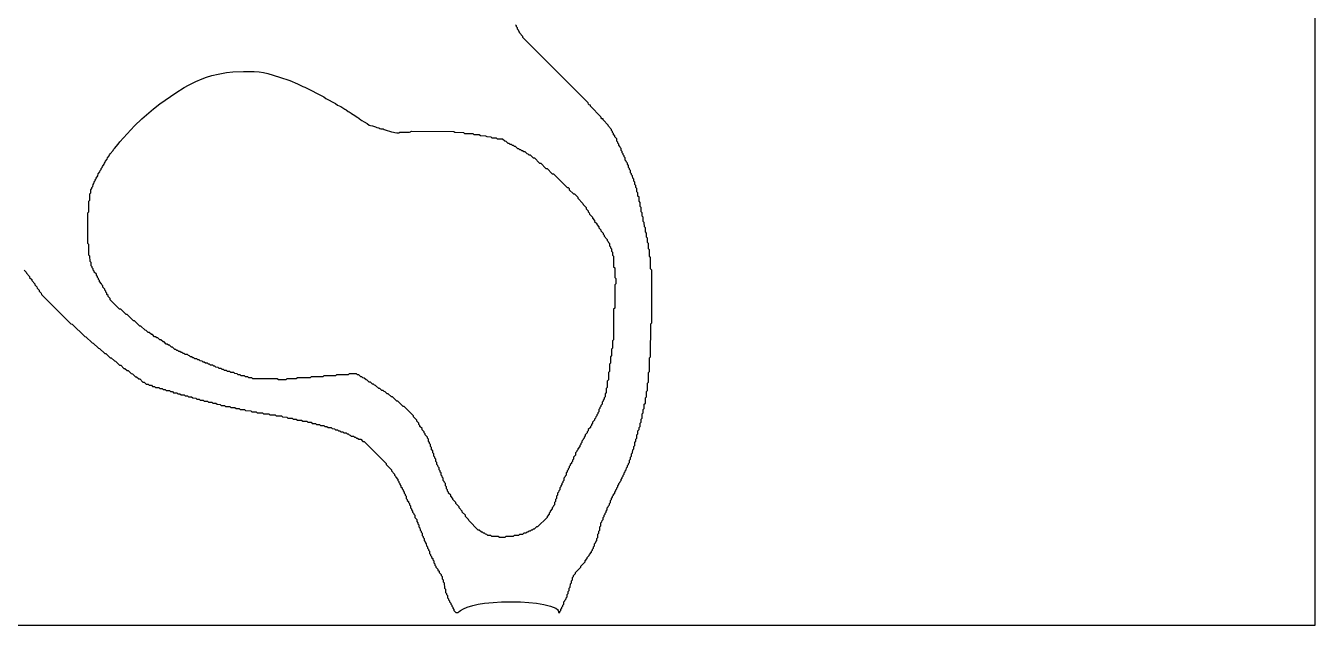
# Model space of a CAD drawing. Header units: millimetres. Extents: x 0 to 6416, y -3898 to 1268.
# Drawn here: x 610 to 1219, y -3898 to -3614 of the extents above; entities that cross this region are included whole.
import ezdxf

# ---------------------------------------------------------------- set-up
doc = ezdxf.new("R2010")
doc.units = ezdxf.units.MM
for name, color, linetype in [('CUT_OUTER', 1, 'Continuous'), ('ENGRAVE_NEXT', 3, 'Continuous'), ('SHEET_EDGE', 7, 'Continuous')]:
    doc.layers.add(name, color=color, linetype=linetype)

msp = doc.modelspace()

# ---------------------------------------------------------------- linework, layer by layer
at = {"layer": 'CUT_OUTER'}
msp.add_lwpolyline([(608.89, -3729.6), (609.83, -3730.6), (609.91, -3731.1), (611.35, -3732.6), (611.42, -3733.1), (612.38, -3734.1), (612.43, -3734.6), (613.89, -3736.1), (613.94, -3736.6), (614.9, -3737.6), (614.94, -3738.1), (615.91, -3739.1), (615.95, -3739.6), (616.92, -3740.6), (617, -3741.15), (630.96, -3755.1), (631.5, -3755.15), (637.47, -3761.1), (638, -3761.14), (640.97, -3764.1), (641.5, -3764.14), (644, -3766.62), (644.5, -3766.64), (646.97, -3769.1), (647.5, -3769.14), (649.47, -3771.1), (650, -3771.14), (651.5, -3772.62), (652, -3772.64), (653.97, -3774.6), (654.5, -3774.63), (655.97, -3776.1), (656.5, -3776.13), (657.5, -3777.12), (658, -3777.13), (659.47, -3778.6), (660, -3778.63), (661.48, -3780.1), (662, -3780.13), (663, -3781.12), (663.5, -3781.13), (664.98, -3782.6), (665.5, -3782.63), (666.5, -3783.61), (667.5, -3783.63), (668, -3784.11), (669, -3784.13), (669.5, -3784.61), (670.5, -3784.63), (671, -3785.11), (672.5, -3785.13), (673, -3785.61), (674, -3785.63), (674.5, -3786.11), (675.5, -3786.13), (676, -3786.61), (677.5, -3786.63), (678, -3787.11), (679, -3787.13), (679.5, -3787.61), (681, -3787.63), (681.5, -3788.11), (682.5, -3788.13), (683, -3788.61), (684.5, -3788.63), (685, -3789.11), (686, -3789.13), (686.5, -3789.61), (688, -3789.63), (688.5, -3790.11), (690, -3790.13), (690.5, -3790.61), (691.5, -3790.63), (692, -3791.11), (693.5, -3791.13), (694, -3791.61), (695.5, -3791.63), (696, -3792.11), (697.5, -3792.13), (698, -3792.61), (699.5, -3792.63), (700, -3793.11), (701.5, -3793.13), (702, -3793.61), (703.5, -3793.62), (704, -3794.11), (706, -3794.13), (706.5, -3794.61), (708.5, -3794.63), (709, -3795.11), (710.5, -3795.12), (711, -3795.61), (713, -3795.63), (713.5, -3796.11), (716, -3796.13), (716.5, -3796.61), (718.5, -3796.63), (719, -3797.11), (721.5, -3797.13), (722, -3797.61), (724.5, -3797.63), (725, -3798.11), (727.5, -3798.13), (728, -3798.61), (730.5, -3798.63), (731, -3799.11), (733, -3799.13), (733.5, -3799.61), (735.5, -3799.63), (736, -3800.11), (737.5, -3800.13), (738, -3800.61), (740, -3800.63), (740.5, -3801.11), (742.5, -3801.13), (743, -3801.62), (744.5, -3801.63), (745, -3802.12), (746.5, -3802.13), (747, -3802.62), (748.5, -3802.63), (749, -3803.12), (750.5, -3803.14), (751, -3803.62), (752, -3803.63), (752.5, -3804.12), (754, -3804.14), (754.5, -3804.62), (755.5, -3804.64), (756, -3805.12), (757, -3805.14), (757.46, -3805.6), (758, -3805.63), (758.5, -3806.12), (759.5, -3806.14), (760, -3806.62), (761, -3806.64), (761.46, -3807.1), (762, -3807.14), (762.5, -3807.62), (763, -3807.64), (763.5, -3808.12), (764.5, -3808.14), (764.96, -3808.6), (765.5, -3808.64), (766, -3809.12), (766.5, -3809.14), (767, -3809.62), (768, -3809.65), (769, -3810.63), (769.5, -3810.65), (779.96, -3821.1), (779.98, -3821.6), (782.46, -3824.1), (782.48, -3824.6), (783.96, -3826.1), (783.98, -3826.6), (784.46, -3827.1), (784.48, -3827.6), (785.46, -3828.6), (785.48, -3829.1), (785.96, -3829.6), (785.98, -3830.1), (786.46, -3830.6), (786.48, -3831.1), (786.96, -3831.6), (786.98, -3832.1), (787.47, -3832.6), (787.48, -3833.1), (787.97, -3833.6), (787.98, -3834.1), (788.47, -3834.6), (788.48, -3835.1), (788.96, -3835.6), (788.98, -3836.1), (789.46, -3836.6), (789.48, -3837.6), (789.97, -3838.1), (789.98, -3838.6), (790.47, -3839.1), (790.48, -3839.6), (790.97, -3840.1), (791, -3840.64), (791.46, -3841.1), (791.48, -3842.1), (791.97, -3842.6), (791.98, -3843.1), (792.47, -3843.6), (792.48, -3844.1), (792.97, -3844.6), (793, -3845.14), (793.46, -3845.6), (793.48, -3846.6), (794.46, -3847.6), (794.48, -3848.6), (794.96, -3849.1), (795, -3849.64), (795.46, -3850.1), (795.48, -3851.1), (795.96, -3851.6), (795.98, -3852.6), (796.46, -3853.1), (796.5, -3853.64), (796.96, -3854.1), (796.98, -3855.1), (797.46, -3855.6), (797.5, -3856.14), (797.96, -3856.6), (797.98, -3857.6), (798.46, -3858.1), (798.5, -3858.64), (798.96, -3859.1), (798.98, -3860.1), (799.46, -3860.6), (799.48, -3861.1), (799.96, -3861.6), (800, -3862.14), (800.46, -3862.6), (800.48, -3863.6), (800.96, -3864.1), (800.98, -3864.6), (801.46, -3865.1), (801.48, -3865.6), (801.96, -3866.1), (802, -3866.64), (802.46, -3867.1), (802.48, -3868.1), (802.96, -3868.6), (803, -3869.14), (803.46, -3869.6), (803.48, -3870.1), (804.45, -3871.1), (804.47, -3871.6), (804.96, -3872.1), (804.97, -3872.6), (805.95, -3873.6), (805.97, -3874.1), (806.44, -3874.6), (806.47, -3875.6), (806.95, -3876.1), (806.97, -3877.1), (807.45, -3877.6), (807.48, -3880.1), (807.96, -3880.6), (807.98, -3882.1), (808.47, -3882.6), (808.5, -3883.14), (808.96, -3883.6), (808.98, -3884.6), (809.47, -3885.1), (809.5, -3885.63), (809.97, -3886.1), (809.98, -3886.6), (810.47, -3887.1), (810.48, -3887.6), (810.97, -3888.1), (810.98, -3888.6), (811.47, -3889.1), (811.48, -3889.6), (811.97, -3890.1), (811.98, -3890.6), (812.97, -3891.6), (814.09, -3891.6), (814.49, -3891.1), (815.13, -3890.6), (816.5, -3889.85), (818.24, -3889.1), (821, -3888.23), (823.5, -3887.66), (826.5, -3887.19), (830.5, -3886.79), (834.5, -3886.58), (839, -3886.5), (843.5, -3886.58), (847.5, -3886.8), (851, -3887.16), (854.5, -3887.76), (857.66, -3888.6), (860.15, -3889.6), (860.93, -3890.1), (861.34, -3890.6), (861.45, -3891.1), (861.41, -3891.6), (862.02, -3891.6), (862.03, -3891.1), (862.52, -3890.6), (862.53, -3890.1), (863.02, -3889.6), (863.03, -3889.1), (863.5, -3888.63), (863.53, -3888.1), (864.02, -3887.6), (864.04, -3886.6), (864.5, -3886.14), (864.54, -3885.6), (865.02, -3885.1), (865.04, -3884.6), (865.52, -3884.1), (865.54, -3883.1), (866.02, -3882.6), (866.04, -3881.6), (866.52, -3881.1), (866.55, -3880.1), (867.02, -3879.6), (867.05, -3878.1), (867.53, -3877.6), (867.56, -3876.6), (868.03, -3876.1), (868.06, -3875.1), (868.54, -3874.6), (868.56, -3874.1), (869.53, -3873.1), (869.56, -3872.6), (872, -3870.14), (872.05, -3869.6), (874.02, -3867.6), (874.04, -3867.1), (875.02, -3866.1), (875.04, -3865.6), (876.02, -3864.6), (876.04, -3864.1), (877.02, -3863.1), (877.03, -3862.6), (877.52, -3862.1), (877.53, -3861.6), (878.02, -3861.1), (878.03, -3860.6), (878.52, -3860.1), (878.54, -3859.1), (879, -3858.64), (879.03, -3858.1), (879.52, -3857.6), (879.53, -3856.6), (880.02, -3856.1), (880.04, -3854.6), (880.52, -3854.1), (880.53, -3853.1), (881.02, -3852.6), (881.04, -3851.1), (881.52, -3850.6), (881.54, -3849.1), (882, -3848.64), (882.03, -3848.1), (882.52, -3847.6), (882.54, -3846.6), (883, -3846.14), (883.03, -3845.6), (883.52, -3845.1), (883.53, -3844.6), (884.02, -3844.1), (884.03, -3843.6), (884.52, -3843.1), (884.53, -3842.1), (885, -3841.63), (885.03, -3841.1), (885.52, -3840.6), (885.53, -3840.1), (886.02, -3839.6), (886.03, -3838.6), (886.5, -3838.13), (886.53, -3837.6), (887.02, -3837.1), (887.03, -3836.6), (887.52, -3836.1), (887.53, -3835.6), (888.02, -3835.1), (888.03, -3834.6), (888.52, -3834.1), (888.53, -3833.6), (889.02, -3833.1), (889.03, -3832.6), (889.52, -3832.1), (889.53, -3831.6), (890.02, -3831.1), (890.03, -3830.6), (890.52, -3830.1), (890.53, -3829.6), (891.02, -3829.1), (891.03, -3828.6), (891.52, -3828.1), (891.53, -3827.6), (892.02, -3827.1), (892.02, -3826.6), (892.52, -3826.1), (892.52, -3825.6), (893.01, -3825.1), (893.02, -3824.6), (893.51, -3824.1), (893.53, -3823.1), (894, -3822.63), (894.02, -3822.1), (894.51, -3821.6), (894.52, -3821.1), (895.01, -3820.6), (895.02, -3819.6), (895.51, -3819.1), (895.52, -3818.1), (896.01, -3817.6), (896.02, -3816.6), (896.51, -3816.1), (896.52, -3814.6), (897.01, -3814.1), (897.02, -3813.1), (897.51, -3812.6), (897.52, -3811.1), (898.01, -3810.6), (898.02, -3809.6), (898.51, -3809.1), (898.52, -3807.6), (899.01, -3807.1), (899.02, -3805.6), (899.51, -3805.1), (899.52, -3804.1), (900.01, -3803.6), (900.02, -3802.1), (900.51, -3801.6), (900.52, -3800.1), (901.01, -3799.6), (901.02, -3797.6), (901.51, -3797.1), (901.52, -3795.6), (902.01, -3795.1), (902.02, -3793.1), (902.51, -3792.6), (902.52, -3790.1), (903.01, -3789.6), (903.02, -3787.1), (903.51, -3786.6), (903.52, -3783.1), (904.01, -3782.6), (904.03, -3778.1), (904.51, -3777.6), (904.53, -3771.1), (905.01, -3770.6), (905.03, -3755.1), (905.51, -3754.6), (905.51, -3729.6), (905.02, -3729.1), (905.01, -3723.6), (904.52, -3723.1), (904.51, -3720.1), (904.03, -3719.6), (904.01, -3717.1), (903.53, -3716.6), (903.51, -3714.6), (903.03, -3714.1), (903.01, -3712.1), (902.53, -3711.6), (902.51, -3709.6), (902.03, -3709.1), (902.01, -3707.1), (901.53, -3706.6), (901.51, -3704.6), (901.03, -3704.1), (901.01, -3702.6), (900.53, -3702.1), (900.51, -3700.1), (900.03, -3699.6), (900.01, -3697.6), (899.53, -3697.1), (899.51, -3695.1), (899.03, -3694.6), (899.01, -3693.1), (898.53, -3692.6), (898.51, -3691.1), (898.03, -3690.6), (898.01, -3689.6), (897.53, -3689.1), (897.51, -3688.1), (897.03, -3687.6), (897.02, -3686.6), (896.53, -3686.1), (896.51, -3685.1), (896.03, -3684.6), (896, -3684.07), (895.53, -3683.6), (895.52, -3682.6), (895.03, -3682.1), (895, -3681.57), (894.53, -3681.1), (894.52, -3680.1), (894.03, -3679.6), (894.02, -3679.1), (893.53, -3678.6), (893.5, -3678.07), (893.03, -3677.6), (893.02, -3676.6), (892.53, -3676.1), (892.52, -3675.6), (892.03, -3675.1), (892.02, -3674.6), (891.53, -3674.1), (891.5, -3673.56), (891.04, -3673.1), (891.02, -3672.1), (890.53, -3671.6), (890.52, -3671.1), (890.03, -3670.6), (890.02, -3670.1), (889.53, -3669.6), (889.5, -3669.06), (889.03, -3668.6), (889.02, -3667.6), (888.04, -3666.6), (888.02, -3666.1), (887.53, -3665.6), (887.52, -3665.1), (887.03, -3664.6), (887.02, -3664.1), (886.53, -3663.6), (886.52, -3663.1), (885.04, -3661.6), (885, -3661.07), (882.54, -3658.6), (882.5, -3658.07), (882, -3658.05), (881.55, -3657.6), (881.5, -3657.07), (876.55, -3652.1), (876.5, -3651.57), (876, -3651.54), (875.56, -3651.1), (875.5, -3650.56), (844.64, -3619.6), (844.58, -3619.1), (844.5, -3618.99), (843.16, -3617.6), (843.09, -3617.1), (842.64, -3616.6), (842.59, -3616.1), (842.14, -3615.6), (842.09, -3615.1), (841.65, -3614.6), (841.59, -3614.1), (841.16, -3613.6)], dxfattribs=at)
at = {"layer": 'ENGRAVE_NEXT'}
msp.add_lwpolyline([(830, -3855.62), (829.5, -3855.13), (828, -3855.12), (827.5, -3854.63), (826.97, -3854.6), (826.5, -3854.13), (826, -3854.12), (825.5, -3853.63), (825, -3853.62), (824, -3852.63), (823.48, -3852.6), (819, -3848.12), (818.97, -3847.6), (817.5, -3846.13), (817.46, -3845.6), (815.98, -3844.1), (815.96, -3843.6), (814.48, -3842.1), (814.47, -3841.6), (812.98, -3840.1), (812.97, -3839.6), (811.48, -3838.1), (811.47, -3837.6), (810.5, -3836.62), (810.47, -3836.1), (809.48, -3835.1), (809.47, -3834.6), (809, -3834.13), (808.97, -3833.6), (808.48, -3833.1), (808.47, -3832.1), (807.98, -3831.6), (807.97, -3830.6), (807.5, -3830.13), (807.47, -3829.6), (806.98, -3829.1), (806.97, -3828.1), (806.5, -3827.63), (806.47, -3827.1), (805.98, -3826.6), (805.97, -3825.6), (805.5, -3825.13), (805.47, -3824.6), (804.98, -3824.1), (804.96, -3823.1), (804.5, -3822.63), (804.47, -3822.1), (803.98, -3821.6), (803.96, -3820.6), (803.48, -3820.1), (803.46, -3819.1), (803, -3818.64), (802.97, -3818.1), (802.48, -3817.6), (802.46, -3816.6), (801.98, -3816.1), (801.96, -3815.1), (801.48, -3814.6), (801.46, -3813.6), (800.98, -3813.1), (800.95, -3812.1), (800.5, -3811.64), (800.46, -3811.1), (799.98, -3810.6), (799.95, -3809.6), (799.47, -3809.1), (799.45, -3808.6), (798.47, -3807.6), (798.46, -3807.1), (797.97, -3806.6), (797.95, -3806.1), (797, -3805.14), (796.95, -3804.6), (795.97, -3803.6), (795.95, -3803.1), (795.47, -3802.6), (795.45, -3802.1), (794.47, -3801.1), (794.45, -3800.6), (792.97, -3799.1), (792.94, -3798.6), (788.5, -3794.15), (787.96, -3794.1), (785.5, -3791.65), (784.96, -3791.6), (783, -3789.65), (782.5, -3789.63), (781, -3788.15), (780.5, -3788.13), (779.5, -3787.15), (779, -3787.13), (778.5, -3786.65), (778, -3786.63), (777, -3785.65), (776.46, -3785.6), (775, -3784.16), (774.5, -3784.13), (774, -3783.65), (773.5, -3783.63), (772.5, -3782.66), (772, -3782.63), (771, -3781.66), (770.45, -3781.6), (769.5, -3780.67), (769, -3780.64), (768.5, -3780.16), (768, -3780.14), (767, -3779.18), (766.5, -3779.15), (766, -3778.69), (763, -3778.65), (762.5, -3778.67), (762, -3779.13), (756.5, -3779.15), (756, -3779.62), (750.5, -3779.64), (750, -3780.12), (744.5, -3780.14), (744, -3780.62), (738, -3780.63), (737.5, -3781.12), (733, -3781.13), (732.5, -3781.61), (729, -3781.61), (728.5, -3781.13), (717, -3781.11), (716.5, -3780.62), (715, -3780.61), (714.5, -3780.12), (713.5, -3780.11), (713, -3779.63), (711.5, -3779.61), (711, -3779.12), (710, -3779.11), (709.5, -3778.63), (708.5, -3778.61), (708, -3778.13), (706.5, -3778.11), (706, -3777.62), (705, -3777.61), (704.5, -3777.13), (703.5, -3777.11), (703, -3776.62), (702.47, -3776.6), (702, -3776.13), (701, -3776.11), (700.5, -3775.63), (699.5, -3775.61), (699, -3775.13), (698.47, -3775.1), (698, -3774.63), (697, -3774.61), (696.5, -3774.13), (695.97, -3774.1), (695.5, -3773.63), (694.5, -3773.61), (694, -3773.13), (693.47, -3773.1), (693, -3772.63), (692, -3772.61), (691.5, -3772.13), (690.97, -3772.1), (690.5, -3771.63), (689.5, -3771.61), (689, -3771.13), (688.5, -3771.12), (688, -3770.63), (687.5, -3770.62), (687, -3770.13), (686.47, -3770.1), (686, -3769.63), (685, -3769.62), (684.5, -3769.13), (683.97, -3769.1), (683.5, -3768.63), (683, -3768.62), (682.5, -3768.13), (682, -3768.12), (681.5, -3767.63), (681, -3767.62), (680.5, -3767.13), (680, -3767.12), (679, -3766.13), (678.47, -3766.1), (677.5, -3765.13), (677, -3765.12), (676.5, -3764.63), (676, -3764.62), (675, -3763.63), (674.5, -3763.62), (673.5, -3762.63), (672.97, -3762.6), (672, -3761.63), (671.5, -3761.62), (671, -3761.13), (670.5, -3761.12), (669.5, -3760.13), (669, -3760.12), (668, -3759.13), (667.5, -3759.12), (666.5, -3758.13), (665.98, -3758.1), (664, -3756.13), (663.48, -3756.1), (661, -3753.63), (660.48, -3753.6), (657.5, -3750.63), (656.98, -3750.6), (654.5, -3748.13), (653.98, -3748.1), (649.5, -3743.62), (649.47, -3743.1), (648.48, -3742.1), (648.47, -3741.6), (647.98, -3741.1), (647.97, -3740.6), (647.48, -3740.1), (647.47, -3739.6), (646.98, -3739.1), (646.96, -3738.6), (646, -3737.63), (645.97, -3737.1), (645.48, -3736.6), (645.46, -3736.1), (644.48, -3735.1), (644.47, -3734.6), (643.98, -3734.1), (643.96, -3733.6), (643.48, -3733.1), (643.46, -3732.6), (642.98, -3732.1), (642.96, -3731.6), (641.98, -3730.6), (641.97, -3730.1), (641.48, -3729.6), (641.47, -3729.1), (641, -3728.63), (640.97, -3728.1), (640.48, -3727.6), (640.46, -3726.1), (639.98, -3725.6), (639.95, -3723.1), (639.48, -3722.6), (639.44, -3717.6), (638.97, -3717.1), (638.95, -3706.6), (638.95, -3702.6), (639.39, -3702.1), (639.44, -3697.1), (639.86, -3696.6), (639.93, -3693.6), (640.35, -3693.1), (640.42, -3691.6), (640.85, -3691.1), (640.9, -3690.6), (641.31, -3690.1), (641.4, -3689.1), (641.82, -3688.6), (641.88, -3688.1), (642.29, -3687.6), (642.37, -3687.1), (642.78, -3686.6), (642.86, -3686.1), (643.69, -3685.1), (643.85, -3684.1), (644.68, -3683.1), (644.8, -3682.6), (645.18, -3682.1), (645.3, -3681.6), (645.67, -3681.1), (645.8, -3680.6), (646.59, -3679.6), (646.75, -3679.1), (647.11, -3678.6), (647.26, -3678.1), (648.03, -3677.1), (648.22, -3676.6), (648.99, -3675.6), (649.2, -3675.1), (649.5, -3674.68), (650.87, -3673.1), (651.12, -3672.6), (651.5, -3672.08), (653.23, -3670.1), (654, -3668.93), (661, -3661.35), (664.5, -3658.03), (670, -3653.3), (673, -3650.95), (675.5, -3649.18), (680.5, -3645.74), (684.5, -3643.22), (686.5, -3642.11), (690, -3640.38), (693, -3639.11), (695, -3638.4), (697.5, -3637.64), (700.5, -3636.92), (704.5, -3636.19), (707.5, -3635.82), (712.5, -3635.65), (717.5, -3635.66), (720, -3635.82), (722, -3636.1), (724, -3636.63), (729.5, -3638.32), (734.5, -3639.99), (738, -3641.51), (740.5, -3642.77), (741.5, -3643.13), (750.5, -3647.73), (751.5, -3648.47), (756, -3650.79), (757, -3651.55), (758.5, -3652.29), (759, -3652.62), (759.5, -3652.81), (760.5, -3653.59), (761, -3653.8), (762, -3654.59), (762.5, -3654.8), (763, -3655.14), (763.5, -3655.33), (764.5, -3656.12), (765, -3656.32), (766, -3657.12), (766.5, -3657.32), (768, -3658.59), (768.5, -3658.8), (769.5, -3659.57), (771, -3660.3), (772, -3661.01), (772.5, -3661.2), (773.5, -3661.35), (774, -3661.63), (775, -3661.85), (775.5, -3662.14), (776.5, -3662.36), (777, -3662.64), (777.5, -3662.79), (778.5, -3662.89), (779, -3663.19), (780, -3663.38), (780.5, -3663.68), (781.5, -3663.87), (782, -3664.15), (782.5, -3664.28), (783.5, -3664.37), (784, -3664.61), (785, -3664.77), (786, -3664.66), (786.5, -3664.41), (791, -3664.38), (791.5, -3664.3), (791.7, -3664.1), (792, -3663.97), (812, -3664.04), (812.5, -3664.47), (816.5, -3664.55), (817, -3664.98), (821, -3665.05), (821.5, -3665.5), (824, -3665.56), (824.5, -3666.01), (827, -3666.06), (827.5, -3666.52), (829.5, -3666.56), (830, -3667.02), (832, -3667.06), (832.5, -3667.53), (835, -3667.57), (836, -3668.54), (836.55, -3668.6), (837.5, -3669.53), (838, -3669.56), (838.5, -3670.04), (839, -3670.06), (839.5, -3670.54), (840, -3670.56), (840.5, -3671.04), (841, -3671.07), (842, -3672.04), (842.5, -3672.06), (843, -3672.54), (843.5, -3672.56), (844, -3673.04), (844.5, -3673.07), (845, -3673.55), (845.5, -3673.57), (846.5, -3674.54), (847, -3674.57), (847.5, -3675.05), (848, -3675.07), (849.5, -3676.54), (850.04, -3676.6), (852.5, -3679.04), (853.04, -3679.1), (855.5, -3681.54), (856.04, -3681.6), (858.5, -3684.05), (859.04, -3684.1), (865.5, -3690.55), (866.03, -3690.6), (866.53, -3691.1), (866.55, -3691.6), (868.5, -3693.55), (869, -3693.57), (870, -3694.57), (870.52, -3695.1), (870.54, -3695.6), (873, -3698.07), (873.04, -3698.6), (874.5, -3700.07), (874.54, -3700.6), (875.52, -3701.6), (875.54, -3702.1), (876.02, -3702.6), (876.04, -3703.1), (877.52, -3704.6), (877.54, -3705.1), (878.52, -3706.1), (878.54, -3706.6), (879.52, -3707.6), (879.54, -3708.1), (880.52, -3709.1), (880.53, -3709.6), (881.52, -3710.6), (881.53, -3711.1), (882.52, -3712.1), (882.53, -3712.6), (883.02, -3713.1), (883.03, -3713.6), (884.52, -3715.1), (884.53, -3715.6), (885, -3716.07), (885.02, -3716.6), (885.51, -3717.1), (885.53, -3718.1), (886, -3718.57), (886.02, -3719.1), (886.51, -3719.6), (886.52, -3720.6), (887.01, -3721.1), (887.03, -3722.6), (887.51, -3723.1), (887.53, -3728.1), (888.01, -3728.6), (888.03, -3733.1), (888.51, -3733.6), (888.51, -3735.1), (888.51, -3736.1), (888.03, -3736.6), (888.01, -3747.6), (887.53, -3748.1), (887.51, -3762.6), (887.03, -3763.1), (887.01, -3766.6), (886.53, -3767.1), (886.51, -3770.1), (886.03, -3770.6), (886.02, -3773.6), (885.53, -3774.1), (885.51, -3777.6), (885.03, -3778.1), (885.01, -3781.6), (884.53, -3782.1), (884.51, -3785.1), (884.03, -3785.6), (884.01, -3787.6), (883.53, -3788.1), (883.51, -3789.6), (883.03, -3790.1), (883.02, -3790.6), (882.53, -3791.1), (882.5, -3791.63), (882.03, -3792.1), (882.02, -3793.1), (881.53, -3793.6), (881.52, -3794.1), (881.03, -3794.6), (881, -3795.13), (880.53, -3795.6), (880.52, -3796.6), (880.03, -3797.1), (880.02, -3797.6), (879.53, -3798.1), (879.52, -3798.6), (879.03, -3799.1), (879.02, -3799.6), (878.53, -3800.1), (878.52, -3800.6), (877.54, -3801.6), (877.52, -3802.1), (877.03, -3802.6), (877.02, -3803.1), (876.53, -3803.6), (876.52, -3804.1), (875.54, -3805.1), (875.52, -3805.6), (875.04, -3806.1), (875.02, -3806.6), (874.04, -3807.6), (874.02, -3808.1), (873.54, -3808.6), (873.52, -3809.1), (873.04, -3809.6), (873.02, -3810.1), (872.54, -3810.6), (872.52, -3811.1), (872.04, -3811.6), (872.02, -3812.1), (871.54, -3812.6), (871.52, -3813.1), (870.54, -3814.1), (870.53, -3814.6), (870.04, -3815.1), (870, -3815.64), (869.54, -3816.1), (869.52, -3817.1), (868.55, -3818.1), (868.52, -3819.1), (868.04, -3819.6), (868.02, -3820.1), (867.54, -3820.6), (867.52, -3821.1), (867.04, -3821.6), (867.02, -3822.1), (866.54, -3822.6), (866.52, -3823.1), (866.04, -3823.6), (866.03, -3824.1), (865.54, -3824.6), (865.5, -3825.14), (865.04, -3825.6), (865.02, -3826.6), (864.54, -3827.1), (864.5, -3827.64), (864.04, -3828.1), (864.02, -3829.1), (863.54, -3829.6), (863.52, -3830.1), (863.04, -3830.6), (863.02, -3831.1), (862.54, -3831.6), (862.5, -3832.14), (862.04, -3832.6), (862.02, -3833.6), (861.54, -3834.1), (861.5, -3834.64), (861.04, -3835.1), (861.02, -3836.1), (860.54, -3836.6), (860.52, -3837.6), (860.04, -3838.1), (860.02, -3839.1), (859.54, -3839.6), (859.52, -3840.6), (859.03, -3841.1), (859, -3841.63), (858.53, -3842.1), (858.52, -3842.6), (857.54, -3843.6), (857.52, -3844.1), (857.03, -3844.6), (857.02, -3845.1), (856.03, -3846.1), (856.02, -3846.6), (851.5, -3851.12), (851, -3851.13), (850, -3852.12), (849.5, -3852.13), (849, -3852.62), (848.5, -3852.63), (848, -3853.12), (847.5, -3853.13), (847.03, -3853.6), (846.5, -3853.63), (846, -3854.12), (845, -3854.13), (844.5, -3854.62), (843, -3854.64), (842.5, -3855.12), (840.5, -3855.14), (840, -3855.62), (836.5, -3855.64), (836, -3856.12), (833.5, -3856.12), (833, -3855.64), (830, -3855.62)], close=True, dxfattribs=at)
at = {"layer": 'SHEET_EDGE'}
msp.add_lwpolyline([(0, -3897.6), (1219.2, -3897.6), (1219.2, -2678.4), (0, -2678.4)], close=True, dxfattribs=at)

doc.saveas('drawing.dxf')
